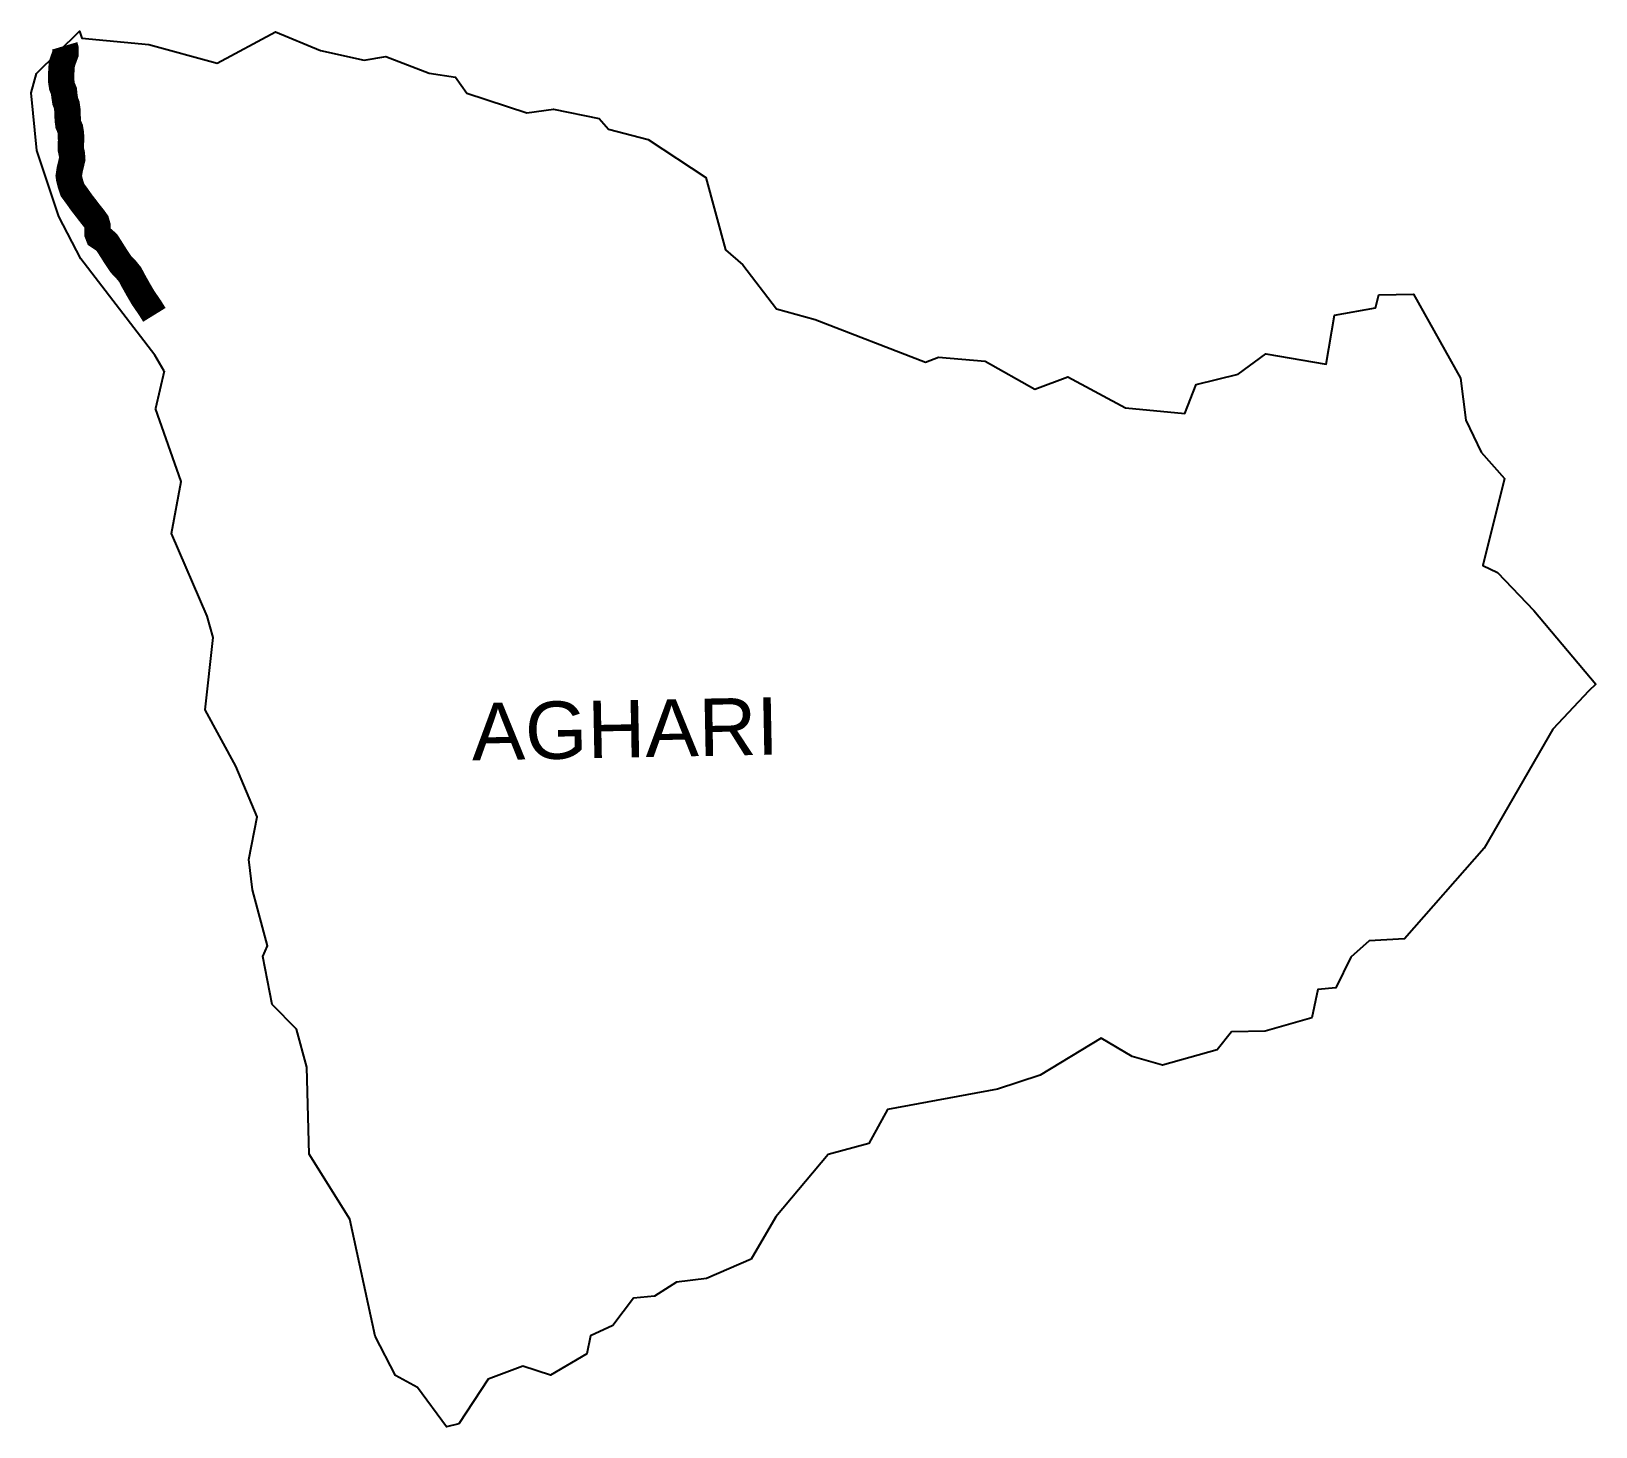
# Model space of a CAD drawing. Header units: metres. Extents: x 301741 to 304707, y 1947973 to 1950619.
import ezdxf

# ---------------------------------------------------------------- set-up
doc = ezdxf.new("R2010")
doc.units = ezdxf.units.M
for name, color, linetype in [('UNPROTECTED', 130, 'Continuous'), ('village', 3, 'Continuous'), ('VILLAGE NAME', 250, 'Continuous')]:
    doc.layers.add(name, color=color, linetype=linetype)
doc.styles.get("Standard").update_dxf_attribs({"font": 'simplex.shx'})

msp = doc.modelspace()

# ---------------------------------------------------------------- linework, layer by layer
at = {"layer": 'UNPROTECTED', "const_width": 50, "flags": 128}
msp.add_lwpolyline([(301803.9, 1950591.4), (301805.7, 1950585.3), (301805.5, 1950576.5), (301801.7, 1950566.2), (301798.5, 1950556.7), (301797.4, 1950539), (301797.2, 1950526), (301798.9, 1950514.5), (301802.6, 1950505.7), (301803.3, 1950497.8), (301805.1, 1950486.1), (301807.8, 1950479.3), (301809.4, 1950467.8), (301809.7, 1950451.6), (301810.9, 1950442.2), (301814.2, 1950434.8), (301815.9, 1950424.8), (301816, 1950410.9), (301815.5, 1950395.7), (301817.6, 1950386.4), (301818.3, 1950376.8), (301816.7, 1950370.1), (301813.4, 1950356.2), (301811.7, 1950344.7), (301812.5, 1950339.3), (301815.2, 1950328.9), (301818.7, 1950318.2), (301826.7, 1950307.3), (301835.6, 1950294.7), (301844.5, 1950283.2), (301850.3, 1950275.6), (301859.1, 1950264.5), (301864, 1950257.7), (301866, 1950250.6), (301866.1, 1950243.3), (301866, 1950235.8), (301868.2, 1950230.2), (301878.1, 1950223.6), (301884.4, 1950217.7), (301887.9, 1950212.3), (301899.4, 1950194.1), (301910.2, 1950177.7), (301920.6, 1950166.8), (301928, 1950157.7), (301933.6, 1950147), (301942.9, 1950130.4), (301952.7, 1950113.6), (301966.1, 1950094.1), (301974, 1950081.3)], dxfattribs=at)
at = {"layer": 'village', "flags": 128}
msp.add_lwpolyline([(301992.4, 1949974.5), (301976.3, 1949903.9)], dxfattribs=at)
at = {"layer": 'village', "color": 3, "true_color": 0x00ff00}
for points in [[(301992.4, 1949974.5, 0), (301974.7, 1950005, 0), (301834.4, 1950187.8, 0), (301792.8, 1950267.7, 0), (301751.3, 1950393.2, 0), (301740.6, 1950502.2, 0), (301750.6, 1950539.1, 0), (301832, 1950619, 0), (301836.3, 1950605.7, 0), (301963.4, 1950594.1, 0), (302092.8, 1950558.8, 0), (302203.9, 1950617.9, 0), (302289.2, 1950582.8, 0), (302372, 1950564.4, 0), (302412.8, 1950571, 0), (302495.1, 1950539.9, 0), (302545.2, 1950532.3, 0), (302566.6, 1950501.7, 0), (302680.5, 1950464.6, 0), (302730.5, 1950471.4, 0), (302817.2, 1950453.4, 0), (302835.2, 1950433.1, 0), (302910.1, 1950413.7, 0), (303019.4, 1950341.5, 0), (303056.9, 1950204.5, 0), (303090, 1950176.3, 0), (303153.7, 1950092.5, 0), (303227.2, 1950072.4, 0), (303436.1, 1949991.6, 0), (303460.9, 1950001, 0), (303549.1, 1949993.8, 0), (303643.4, 1949940.4, 0), (303706.1, 1949963.8, 0), (303815.4, 1949905.3, 0), (303927.9, 1949894.1, 0), (303949.5, 1949949.6, 0), (304028.7, 1949969, 0), (304081.5, 1950007.2, 0), (304195.8, 1949987.7, 0), (304211.8, 1950080.8, 0), (304289.4, 1950094.8, 0), (304296, 1950119.5, 0), (304361.6, 1950120.3, 0), (304450.7, 1949961, 0), (304460.9, 1949881.8, 0), (304489.6, 1949821, 0), (304534.1, 1949770.8, 0), (304492.6, 1949606.1, 0), (304520.8, 1949592.7, 0)], [(304520.8, 1949592.7, 0), (304589.5, 1949520.8, 0), (304706.9, 1949381.2, 0), (304694.1, 1949368.5, 0), (304625.7, 1949295.9, 0), (304495.2, 1949070.5, 0), (304344.3, 1948898.6, 0), (304277.7, 1948894.2, 0), (304242.7, 1948863.6, 0), (304214.2, 1948805.2, 0), (304179.8, 1948802.1, 0), (304168.6, 1948748.5, 0), (304080, 1948723.4, 0), (304016.1, 1948721.7, 0), (303989, 1948687.9, 0), (303885.6, 1948659, 0), (303827.8, 1948675.3, 0), (303769.3, 1948710, 0), (303653.5, 1948640.1, 0), (303572.5, 1948613.5, 0), (303364.1, 1948574.6, 0), (303329, 1948510.4, 0), (303251.9, 1948489.5, 0), (303152.1, 1948371.5, 0), (303105.4, 1948291.1, 0), (303020.7, 1948254.6, 0), (302964.1, 1948247.6, 0), (302922, 1948220.7, 0), (302882.6, 1948217.1, 0), (302843.1, 1948165.4, 0), (302800.7, 1948145.5, 0), (302793.7, 1948111.3, 0), (302725.1, 1948071, 0), (302672.5, 1948088.2, 0), (302607.1, 1948063.3, 0), (302551.6, 1947979, 0), (302527.9, 1947973.3, 0), (302472.9, 1948047.5, 0), (302431, 1948070.6, 0), (302392.4, 1948144.8, 0), (302344.8, 1948366.6, 0), (302267.5, 1948490.3, 0), (302262.8, 1948654.8, 0), (302243.4, 1948726.9, 0), (302197.6, 1948773.9, 0), (302179.4, 1948864.5, 0), (302188.5, 1948884.9, 0), (302160.1, 1948991, 0), (302152.9, 1949048.5, 0), (302169, 1949129.6, 0), (302128.3, 1949225.9, 0), (302070.2, 1949332.2, 0), (302085.5, 1949469.7, 0), (302074.2, 1949509.9, 0), (302006.8, 1949666.6, 0), (302024.8, 1949765.6, 0), (301976.3, 1949903.9, 0)]]:
    msp.add_polyline3d(points, dxfattribs=at)

# ---------------------------------------------------------------- texts
at = {"layer": 'VILLAGE NAME', "insert": (302574.4, 1949345.2), "char_height": 108.748, "attachment_point": 1, "rotation": 1.1028}
msp.add_mtext_dynamic_manual_height_columns('{\\fArial|b0|i0|c0|p34;AGHARI}', width=1571.314, gutter_width=543.7, heights=[0], dxfattribs=at)

doc.saveas('drawing.dxf')
